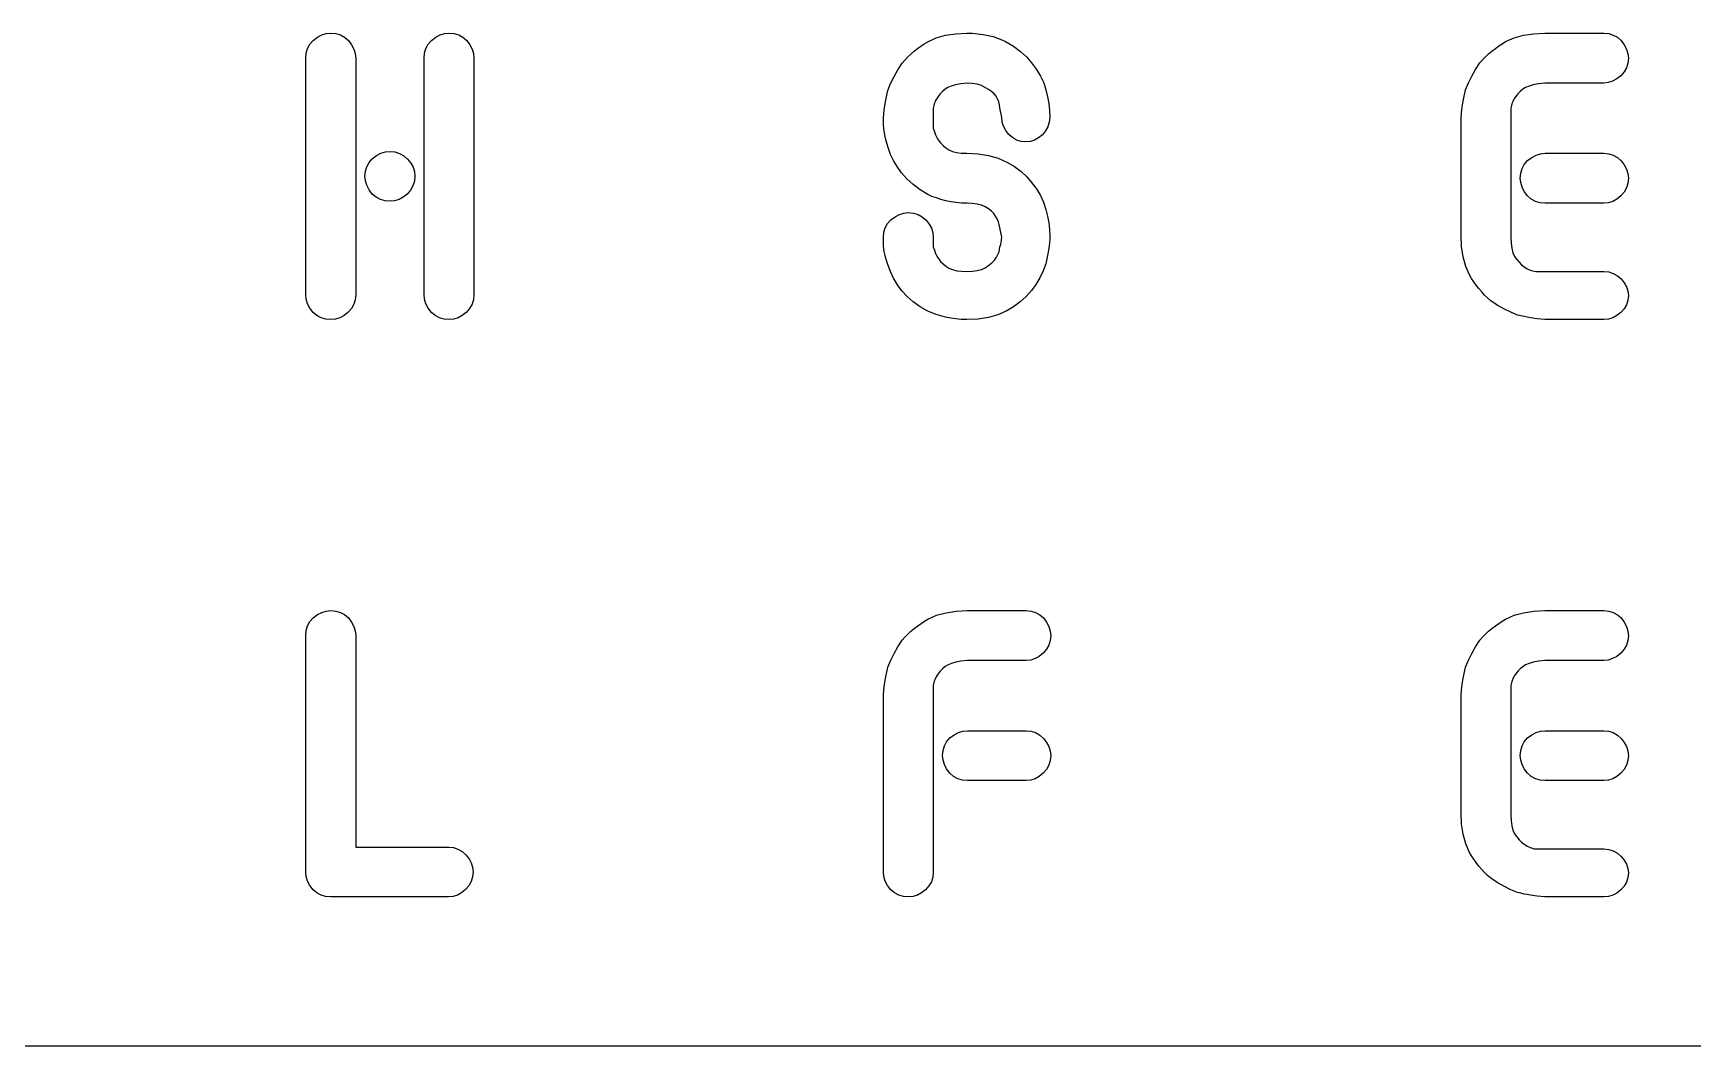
# Model space of a CAD drawing. Header units: metres. Extents: x 0 to 220, y 0 to 220.
# Drawn here: x 57.5 to 114.9, y 0 to 35.1 of the extents above; entities that cross this region are included whole.
import ezdxf

# ---------------------------------------------------------------- set-up
doc = ezdxf.new("R2010")
doc.units = ezdxf.units.M

msp = doc.modelspace()

# ---------------------------------------------------------------- linework, layer by layer
for p, q in [((67.4559, 35.0137), (67.6121, 35.0606)), ((67.6121, 35.0606), (67.7719, 35.0762)), ((67.7719, 35.0762), (67.9413, 35.0606)), ((67.9413, 35.0606), (68.0984, 35.0137)), ((71.5519, 35.0137), (71.7081, 35.0606)), ((71.7081, 35.0606), (71.8679, 35.0762)), ((71.8679, 35.0762), (72.0372, 35.0606)), ((72.0372, 35.0606), (72.1944, 35.0137)), ((89.0559, 35.0025), (89.4081, 35.0578)), ((89.4081, 35.0578), (89.7879, 35.0762)), ((89.7879, 35.0762), (89.9845, 35.0714)), ((89.9845, 35.0714), (90.1741, 35.057)), ((90.1741, 35.057), (90.3569, 35.0329)), ((109.068, 35.0032), (109.422, 35.058)), ((109.422, 35.058), (109.804, 35.0762)), ((109.804, 35.0762), (111.846, 35.0762)), ((111.846, 35.0762), (112.013, 35.0604)), ((112.013, 35.0604), (112.169, 35.013)), ((66.9167, 34.3873), (66.9641, 34.5475)), ((66.9641, 34.5475), (67.0432, 34.6938)), ((67.0432, 34.6938), (67.1539, 34.8262)), ((67.1539, 34.8262), (67.3031, 34.9356)), ((67.3031, 34.9356), (67.4559, 35.0137)), ((68.0984, 35.0137), (68.2433, 34.9356)), ((68.2433, 34.9356), (68.3759, 34.8262)), ((68.3759, 34.8262), (68.4866, 34.6781)), ((68.4866, 34.6781), (68.5656, 34.5265)), ((68.5656, 34.5265), (68.6131, 34.3716)), ((71.0127, 34.3873), (71.0601, 34.5475)), ((71.0601, 34.5475), (71.1392, 34.6938)), ((71.1392, 34.6938), (71.2499, 34.8262)), ((71.2499, 34.8262), (71.3991, 34.9356)), ((71.3991, 34.9356), (71.5519, 35.0137)), ((72.1944, 35.0137), (72.3392, 34.9356)), ((72.3392, 34.9356), (72.4719, 34.8262)), ((72.4719, 34.8262), (72.5826, 34.6781)), ((72.5826, 34.6781), (72.6616, 34.5265)), ((72.6616, 34.5265), (72.7091, 34.3716)), ((87.9639, 34.4502), (88.0814, 34.5422)), ((88.0814, 34.5422), (88.1989, 34.628)), ((88.1989, 34.628), (88.3164, 34.7077)), ((88.3164, 34.7077), (88.4339, 34.7812)), ((88.4339, 34.7812), (88.7311, 34.9103)), ((88.7311, 34.9103), (89.0559, 35.0025)), ((90.3569, 35.0329), (90.5329, 34.9992)), ((90.5329, 34.9992), (90.6998, 34.9572)), ((90.6998, 34.9572), (90.8546, 34.9072)), ((90.8546, 34.9072), (90.9973, 34.8492)), ((90.9973, 34.8492), (91.1279, 34.7832)), ((91.1279, 34.7832), (91.4068, 34.6219)), ((91.4068, 34.6219), (91.6494, 34.445)), ((107.97, 34.4572), (108.088, 34.5482)), ((108.088, 34.5482), (108.207, 34.633)), ((108.207, 34.633), (108.325, 34.7117)), ((108.325, 34.7117), (108.443, 34.7842)), ((108.443, 34.7842), (108.741, 34.912)), ((108.741, 34.912), (109.068, 35.0032)), ((112.169, 35.013), (112.312, 34.9339)), ((112.312, 34.9339), (112.443, 34.8232)), ((112.443, 34.8232), (112.552, 34.674)), ((112.552, 34.674), (112.63, 34.5212)), ((112.63, 34.5212), (112.677, 34.365)), ((66.9009, 34.2132), (66.9167, 34.3873)), ((66.9009, 26.0193), (66.9009, 34.2132)), ((68.6131, 34.3716), (68.6289, 34.2132)), ((68.6289, 34.2132), (68.6289, 26.0193)), ((70.9969, 34.2132), (71.0127, 34.3873)), ((70.9969, 26.0193), (70.9969, 34.2132)), ((72.7091, 34.3716), (72.7249, 34.2132)), ((72.7249, 34.2132), (72.7249, 26.0193)), ((87.3999, 33.8087), (87.5499, 34.0362)), ((87.5499, 34.0362), (87.6433, 34.1465)), ((87.6433, 34.1465), (87.7434, 34.2522)), ((87.7434, 34.2522), (87.8503, 34.3535)), ((87.8503, 34.3535), (87.9639, 34.4502)), ((91.6494, 34.445), (91.8557, 34.2524)), ((91.8557, 34.2524), (92.0259, 34.0442)), ((92.0259, 34.0442), (92.1973, 33.8186)), ((107.403, 33.8211), (107.554, 34.0462)), ((107.554, 34.0462), (107.647, 34.1555)), ((107.647, 34.1555), (107.748, 34.2605)), ((107.748, 34.2605), (107.855, 34.3611)), ((107.855, 34.3611), (107.97, 34.4572)), ((112.676, 34.0359), (112.627, 33.8787)), ((112.693, 34.2052), (112.676, 34.0359)), ((112.677, 34.365), (112.693, 34.2052)), ((87.0529, 33.0952), (87.1514, 33.3382)), ((87.1514, 33.3382), (87.2671, 33.576)), ((87.2671, 33.576), (87.3999, 33.8087)), ((89.7949, 33.3482), (89.5819, 33.3228)), ((89.9798, 33.3387), (89.7949, 33.3482)), ((90.1454, 33.31), (89.9798, 33.3387)), ((92.1973, 33.8186), (92.3384, 33.5885)), ((92.3384, 33.5885), (92.4492, 33.354)), ((92.4492, 33.354), (92.5299, 33.1152)), ((107.054, 33.1142), (107.153, 33.3551)), ((107.153, 33.3551), (107.269, 33.5907)), ((107.269, 33.5907), (107.403, 33.8211)), ((109.798, 33.3482), (109.584, 33.3228)), ((111.844, 33.3482), (109.798, 33.3482)), ((112, 33.3641), (111.844, 33.3482)), ((112.15, 33.4115), (112, 33.3641)), ((112.292, 33.4906), (112.15, 33.4115)), ((112.428, 33.6012), (112.292, 33.4906)), ((112.544, 33.7339), (112.428, 33.6012)), ((112.627, 33.8787), (112.544, 33.7339)), ((86.9629, 32.6452), (86.9816, 32.7577)), ((86.9816, 32.7577), (87.0029, 32.8702)), ((87.0029, 32.8702), (87.0266, 32.9827)), ((87.0266, 32.9827), (87.0529, 33.0952)), ((88.7241, 32.7755), (88.6974, 32.7236)), ((88.7569, 32.8291), (88.7241, 32.7755)), ((88.7959, 32.8842), (88.7569, 32.8291)), ((88.8688, 32.9774), (88.7959, 32.8842)), ((88.9496, 33.06), (88.8688, 32.9774)), ((89.0383, 33.1319), (88.9496, 33.06)), ((89.1349, 33.1932), (89.0383, 33.1319)), ((89.2519, 33.2453), (89.1349, 33.1932)), ((89.4009, 33.2885), (89.2519, 33.2453)), ((89.5819, 33.3228), (89.4009, 33.2885)), ((90.2917, 33.2622), (90.1454, 33.31)), ((90.5417, 33.1297), (90.2917, 33.2622)), ((90.6464, 33.057), (90.5417, 33.1297)), ((90.7327, 32.9772), (90.6464, 33.057)), ((90.8009, 32.8902), (90.7327, 32.9772)), ((90.8534, 32.7976), (90.8009, 32.8902)), ((90.8929, 32.6997), (90.8534, 32.7976)), ((92.5299, 33.1152), (92.5872, 32.8752)), ((92.5872, 32.8752), (92.6281, 32.636)), ((106.963, 32.6692), (106.982, 32.7807)), ((106.982, 32.7807), (107.003, 32.892)), ((107.003, 32.892), (107.027, 33.0032)), ((107.027, 33.0032), (107.054, 33.1142)), ((108.725, 32.776), (108.698, 32.7242)), ((108.757, 32.8297), (108.725, 32.776)), ((108.796, 32.8852), (108.757, 32.8297)), ((108.869, 32.978), (108.796, 32.8852)), ((108.951, 33.0602), (108.869, 32.978)), ((109.04, 33.132), (108.951, 33.0602)), ((109.137, 33.1932), (109.04, 33.132)), ((109.254, 33.2453), (109.137, 33.1932)), ((109.403, 33.2885), (109.254, 33.2453)), ((109.584, 33.3228), (109.403, 33.2885)), ((86.9009, 32.1392), (86.9304, 32.4062)), ((86.9304, 32.4062), (86.9629, 32.6452)), ((88.6371, 32.5262), (88.6289, 32.4772)), ((88.6289, 32.4772), (88.6289, 31.7882)), ((88.6479, 32.5752), (88.6371, 32.5262)), ((88.6611, 32.6242), (88.6479, 32.5752)), ((88.6769, 32.6732), (88.6611, 32.6242)), ((88.6974, 32.7236), (88.6769, 32.6732)), ((90.9194, 32.5966), (90.8929, 32.6997)), ((90.9329, 32.4882), (90.9194, 32.5966)), ((90.9969, 32.1552), (90.9329, 32.4882)), ((92.6281, 32.636), (92.6527, 32.3977)), ((92.6527, 32.3977), (92.6609, 32.1602)), ((106.901, 32.1682), (106.93, 32.4325)), ((106.93, 32.4325), (106.963, 32.6692)), ((108.637, 32.5272), (108.629, 32.4782)), ((108.629, 32.4782), (108.629, 27.9993)), ((108.648, 32.5762), (108.637, 32.5272)), ((108.662, 32.6252), (108.648, 32.5762)), ((108.678, 32.6742), (108.662, 32.6252)), ((108.698, 32.7242), (108.678, 32.6742)), ((86.9026, 32.0158), (86.9009, 32.1392)), ((86.9076, 31.8985), (86.9026, 32.0158)), ((86.9161, 31.7873), (86.9076, 31.8985)), ((86.9279, 31.6822), (86.9161, 31.7873)), ((86.9475, 31.5684), (86.9279, 31.6822)), ((88.6289, 31.7882), (88.6651, 31.6626)), ((88.6651, 31.6626), (88.7049, 31.5527)), ((91.0121, 31.9992), (90.9969, 32.1552)), ((91.0576, 31.85), (91.0121, 31.9992)), ((91.1336, 31.7077), (91.0576, 31.85)), ((91.2399, 31.5722), (91.1336, 31.7077)), ((92.5163, 31.6919), (92.4039, 31.5602)), ((92.5966, 31.8357), (92.5163, 31.6919)), ((92.6448, 31.9919), (92.5966, 31.8357)), ((92.6609, 32.1602), (92.6448, 31.9919)), ((106.901, 28.0643), (106.901, 32.1682)), ((86.9784, 31.4297), (86.9475, 31.5684)), ((87.0205, 31.2664), (86.9784, 31.4297)), ((87.0739, 31.0782), (87.0205, 31.2664)), ((87.1467, 30.876), (87.0739, 31.0782)), ((88.7049, 31.5527), (88.7481, 31.4586)), ((88.7481, 31.4586), (88.7949, 31.3802)), ((88.7949, 31.3802), (88.8751, 31.2743)), ((88.8751, 31.2743), (88.9639, 31.1815)), ((88.9639, 31.1815), (89.0611, 31.1018)), ((89.0611, 31.1018), (89.1669, 31.0352)), ((89.1669, 31.0352), (89.2886, 30.9832)), ((91.3686, 31.4572), (91.2399, 31.5722)), ((91.5109, 31.375), (91.3686, 31.4572)), ((91.6666, 31.3257), (91.5109, 31.375)), ((91.8359, 31.3092), (91.6666, 31.3257)), ((91.988, 31.3249), (91.8359, 31.3092)), ((92.1334, 31.372), (91.988, 31.3249)), ((92.272, 31.4504), (92.1334, 31.372)), ((92.4039, 31.5602), (92.272, 31.4504)), ((69.0121, 30.4497), (69.0912, 30.5946)), ((69.0912, 30.5946), (69.2019, 30.7272)), ((69.2019, 30.7272), (69.3511, 30.8379)), ((69.3511, 30.8379), (69.5039, 30.917)), ((69.5039, 30.917), (69.6601, 30.9644)), ((69.6601, 30.9644), (69.8199, 30.9802)), ((69.8199, 30.9802), (69.9893, 30.9636)), ((69.9893, 30.9636), (70.1464, 30.9135)), ((70.1464, 30.9135), (70.2912, 30.83)), ((70.2912, 30.83), (70.4239, 30.7132)), ((70.4239, 30.7132), (70.5346, 30.5762)), ((70.5346, 30.5762), (70.6136, 30.4322)), ((87.2471, 30.6692), (87.1467, 30.876)), ((87.3752, 30.458), (87.2471, 30.6692)), ((87.5309, 30.2422), (87.3752, 30.458)), ((89.2886, 30.9832), (89.4329, 30.946)), ((89.4329, 30.946), (89.5996, 30.9237)), ((89.5996, 30.9237), (89.7889, 30.9162)), ((89.7889, 30.9162), (90.1808, 30.8972)), ((90.1808, 30.8972), (90.5416, 30.8402)), ((90.5416, 30.8402), (90.8713, 30.7452)), ((90.8713, 30.7452), (91.1699, 30.6122)), ((91.1699, 30.6122), (91.4356, 30.4542)), ((109.011, 30.3857), (109.09, 30.5306)), ((109.09, 30.5306), (109.199, 30.6632)), ((109.199, 30.6632), (109.346, 30.7739)), ((109.346, 30.7739), (109.497, 30.853)), ((109.497, 30.853), (109.651, 30.9004)), ((109.651, 30.9004), (109.809, 30.9162)), ((109.809, 30.9162), (111.847, 30.9162)), ((111.847, 30.9162), (112.014, 30.8996)), ((112.014, 30.8996), (112.169, 30.8495)), ((112.169, 30.8495), (112.312, 30.7661)), ((112.312, 30.7661), (112.443, 30.6492)), ((112.443, 30.6492), (112.552, 30.5122)), ((112.552, 30.5122), (112.63, 30.3682)), ((68.9489, 30.1232), (68.9647, 30.2926)), ((68.9647, 29.9635), (68.9489, 30.1232)), ((68.9647, 30.2926), (69.0121, 30.4497)), ((69.0121, 29.8073), (68.9647, 29.9635)), ((70.6602, 29.9478), (70.6101, 29.7863)), ((70.6136, 30.4322), (70.6611, 30.2812)), ((70.6769, 30.1232), (70.6602, 29.9478)), ((70.6611, 30.2812), (70.6769, 30.1232)), ((87.7151, 30.0313), (87.5309, 30.2422)), ((87.9279, 29.8345), (87.7151, 30.0313)), ((91.4356, 30.4542), (91.6669, 30.2842)), ((91.6669, 30.2842), (91.8636, 30.1022)), ((91.8636, 30.1022), (92.0259, 29.9083)), ((92.0259, 29.9083), (92.1968, 29.6886)), ((108.949, 30.0592), (108.965, 30.2286)), ((108.965, 29.8995), (108.949, 30.0592)), ((108.965, 30.2286), (109.011, 30.3857)), ((109.011, 29.7433), (108.965, 29.8995)), ((112.676, 29.8838), (112.627, 29.7223)), ((112.63, 30.3682), (112.677, 30.2172)), ((112.693, 30.0592), (112.676, 29.8838)), ((112.677, 30.2172), (112.693, 30.0592)), ((69.0912, 29.6545), (69.0121, 29.8073)), ((69.2019, 29.5053), (69.0912, 29.6545)), ((69.3354, 29.3946), (69.2019, 29.5053)), ((69.4829, 29.3155), (69.3354, 29.3946)), ((69.6444, 29.2681), (69.4829, 29.3155)), ((70.1289, 29.3155), (69.9779, 29.2681)), ((70.2729, 29.3946), (70.1289, 29.3155)), ((70.4099, 29.5053), (70.2729, 29.3946)), ((70.5267, 29.6388), (70.4099, 29.5053)), ((70.6101, 29.7863), (70.5267, 29.6388)), ((88.1691, 29.6518), (87.9279, 29.8345)), ((88.4389, 29.4833), (88.1691, 29.6518)), ((88.5817, 29.4228), (88.4389, 29.4833)), ((88.7331, 29.3675), (88.5817, 29.4228)), ((88.8932, 29.3173), (88.7331, 29.3675)), ((89.0619, 29.2723), (88.8932, 29.3173)), ((92.1968, 29.6886), (92.3366, 29.4588)), ((92.3366, 29.4588), (92.4453, 29.2186)), ((109.09, 29.5905), (109.011, 29.7433)), ((109.199, 29.4413), (109.09, 29.5905)), ((109.33, 29.3306), (109.199, 29.4413)), ((109.476, 29.2515), (109.33, 29.3306)), ((112.294, 29.3306), (112.152, 29.2515)), ((112.429, 29.4413), (112.294, 29.3306)), ((112.544, 29.5748), (112.429, 29.4413)), ((112.627, 29.7223), (112.544, 29.5748)), ((69.8199, 29.2523), (69.6444, 29.2681)), ((69.9779, 29.2681), (69.8199, 29.2523)), ((87.3031, 28.7196), (87.4559, 28.7978)), ((87.4559, 28.7978), (87.6121, 28.8446)), ((87.6121, 28.8446), (87.7719, 28.8603)), ((87.7719, 28.8603), (87.9413, 28.8438)), ((87.9413, 28.8438), (88.0984, 28.7943)), ((88.0984, 28.7943), (88.2433, 28.7118)), ((89.2379, 29.2355), (89.0619, 29.2723)), ((89.4191, 29.2093), (89.2379, 29.2355)), ((89.6055, 29.1935), (89.4191, 29.2093)), ((89.7969, 29.1883), (89.6055, 29.1935)), ((89.9818, 29.18), (89.7969, 29.1883)), ((90.1484, 29.1553), (89.9818, 29.18)), ((90.2968, 29.114), (90.1484, 29.1553)), ((90.4269, 29.0563), (90.2968, 29.114)), ((90.5405, 28.9873), (90.4269, 29.0563)), ((90.6384, 28.9113), (90.5405, 28.9873)), ((90.7205, 28.8283), (90.6384, 28.9113)), ((90.7869, 28.7383), (90.7205, 28.8283)), ((90.8402, 28.6435), (90.7869, 28.7383)), ((92.4453, 29.2186), (92.5229, 28.9683)), ((92.5229, 28.9683), (92.5833, 28.7346)), ((92.5833, 28.7346), (92.6264, 28.5025)), ((109.635, 29.2041), (109.476, 29.2515)), ((109.809, 29.1883), (109.635, 29.2041)), ((111.847, 29.1883), (109.809, 29.1883)), ((112.003, 29.2041), (111.847, 29.1883)), ((112.152, 29.2515), (112.003, 29.2041)), ((86.9009, 28.0133), (86.9167, 28.1807)), ((86.9167, 28.1807), (86.9641, 28.336)), ((86.9641, 28.336), (87.0432, 28.4792)), ((87.0432, 28.4792), (87.1539, 28.6103)), ((87.1539, 28.6103), (87.3031, 28.7196)), ((88.2433, 28.7118), (88.3759, 28.5963)), ((88.3759, 28.5963), (88.4866, 28.4608)), ((88.4866, 28.4608), (88.5656, 28.3185)), ((88.5656, 28.3185), (88.6131, 28.1693)), ((88.6131, 28.1693), (88.6289, 28.0133)), ((90.8824, 28.5463), (90.8402, 28.6435)), ((90.9133, 28.4465), (90.8824, 28.5463)), ((90.9969, 28.0113), (90.9133, 28.4465)), ((92.6264, 28.5025), (92.6523, 28.2721)), ((92.6523, 28.2721), (92.6609, 28.0433)), ((86.9026, 27.8512), (86.9009, 28.0133)), ((86.9076, 27.713), (86.9026, 27.8512)), ((86.9161, 27.5987), (86.9076, 27.713)), ((86.9279, 27.5083), (86.9161, 27.5987)), ((88.6289, 28.0133), (88.6289, 27.6793)), ((88.6289, 27.6793), (88.6652, 27.5555)), ((90.9034, 27.4975), (90.9255, 27.5888)), ((90.9255, 27.5888), (90.9329, 27.6793)), ((90.9329, 27.6793), (90.9609, 27.7518)), ((90.9609, 27.7518), (90.9809, 27.8313)), ((90.9809, 27.8313), (90.9929, 27.9178)), ((90.9929, 27.9178), (90.9969, 28.0113)), ((92.6373, 27.6973), (92.6189, 27.5663)), ((92.6504, 27.8205), (92.6373, 27.6973)), ((92.6582, 27.9358), (92.6504, 27.8205)), ((92.6609, 28.0433), (92.6582, 27.9358)), ((106.919, 27.6816), (106.901, 28.0643)), ((106.974, 27.3268), (106.919, 27.6816)), ((108.629, 27.9993), (108.637, 27.8001)), ((108.637, 27.8001), (108.66, 27.6238)), ((108.66, 27.6238), (108.699, 27.4701)), ((86.9462, 27.4221), (86.9279, 27.5083)), ((86.9731, 27.3195), (86.9462, 27.4221)), ((87.0087, 27.2006), (86.9731, 27.3195)), ((87.0529, 27.0653), (87.0087, 27.2006)), ((87.1405, 26.8191), (87.0529, 27.0653)), ((88.6652, 27.5555), (88.7051, 27.4473)), ((88.7051, 27.4473), (88.7487, 27.3545)), ((88.7487, 27.3545), (88.7959, 27.2773)), ((88.7959, 27.2773), (88.8763, 27.1732)), ((88.8763, 27.1732), (88.9654, 27.082)), ((88.9654, 27.082), (89.0633, 27.0037)), ((90.4189, 26.9453), (90.5479, 27.0357)), ((90.5479, 27.0357), (90.6569, 27.127)), ((90.6569, 27.127), (90.7459, 27.2192)), ((90.7459, 27.2192), (90.8149, 27.3123)), ((90.8149, 27.3123), (90.8665, 27.4053)), ((90.8665, 27.4053), (90.9034, 27.4975)), ((92.5229, 27.0903), (92.4295, 26.8403)), ((92.5495, 27.1976), (92.5229, 27.0903)), ((92.5744, 27.3128), (92.5495, 27.1976)), ((92.5975, 27.4356), (92.5744, 27.3128)), ((92.6189, 27.5663), (92.5975, 27.4356)), ((107.065, 26.9996), (106.974, 27.3268)), ((108.699, 27.4701), (108.753, 27.3393)), ((108.753, 27.3393), (108.831, 27.2333)), ((108.831, 27.2333), (108.912, 27.1395)), ((108.912, 27.1395), (108.997, 27.0578)), ((108.997, 27.0578), (109.085, 26.9883)), ((87.2514, 26.5848), (87.1405, 26.8191)), ((87.3855, 26.3621), (87.2514, 26.5848)), ((89.0633, 27.0037), (89.1699, 26.9383)), ((89.1699, 26.9383), (89.2922, 26.8866)), ((89.2922, 26.8866), (89.4371, 26.8498)), ((89.4371, 26.8498), (89.6047, 26.8276)), ((89.6047, 26.8276), (89.7949, 26.8203)), ((89.7949, 26.8203), (89.9798, 26.8281)), ((89.9798, 26.8281), (90.1454, 26.8515)), ((90.1454, 26.8515), (90.2917, 26.8906)), ((90.2917, 26.8906), (90.4189, 26.9453)), ((92.3154, 26.6015), (92.1805, 26.3738)), ((92.4295, 26.8403), (92.3154, 26.6015)), ((107.193, 26.7003), (107.065, 26.9996)), ((107.265, 26.5822), (107.193, 26.7003)), ((107.344, 26.464), (107.265, 26.5822)), ((107.428, 26.3457), (107.344, 26.464)), ((109.085, 26.9883), (109.139, 26.9493)), ((109.139, 26.9493), (109.192, 26.9165)), ((109.192, 26.9165), (109.243, 26.8898)), ((109.243, 26.8898), (109.292, 26.8693)), ((109.292, 26.8693), (109.34, 26.8531)), ((109.34, 26.8531), (109.389, 26.8395)), ((109.389, 26.8395), (109.437, 26.8286)), ((109.437, 26.8286), (109.486, 26.8203)), ((109.486, 26.8203), (111.85, 26.8203)), ((111.85, 26.8203), (112.016, 26.8042)), ((112.016, 26.8042), (112.171, 26.756)), ((112.171, 26.756), (112.313, 26.6757)), ((112.313, 26.6757), (112.444, 26.5633)), ((112.444, 26.5633), (112.553, 26.4314)), ((66.9167, 25.8609), (66.9009, 26.0193)), ((66.9641, 25.706), (66.9167, 25.8609)), ((68.6289, 26.0193), (68.6122, 25.8452)), ((71.0127, 25.8609), (70.9969, 26.0193)), ((71.0601, 25.706), (71.0127, 25.8609)), ((72.7249, 26.0193), (72.7082, 25.8452)), ((87.5429, 26.1513), (87.3855, 26.3621)), ((87.7257, 25.9536), (87.5429, 26.1513)), ((87.9351, 25.7695), (87.7257, 25.9536)), ((91.8459, 25.9549), (91.6401, 25.769)), ((92.0249, 26.1573), (91.8459, 25.9549)), ((92.1805, 26.3738), (92.0249, 26.1573)), ((107.519, 26.2273), (107.428, 26.3457)), ((107.615, 26.1127), (107.519, 26.2273)), ((107.715, 26.005), (107.615, 26.1127)), ((107.82, 25.9042), (107.715, 26.005)), ((107.929, 25.8103), (107.82, 25.9042)), ((112.553, 26.4314), (112.631, 26.2928)), ((112.631, 26.2928), (112.677, 26.1474)), ((112.693, 25.9953), (112.676, 25.826)), ((112.677, 26.1474), (112.693, 25.9953)), ((67.0432, 25.5544), (66.9641, 25.706)), ((67.1539, 25.4062), (67.0432, 25.5544)), ((67.2874, 25.2969), (67.1539, 25.4062)), ((67.4349, 25.2188), (67.2874, 25.2969)), ((68.2249, 25.2969), (68.0809, 25.2188)), ((68.3619, 25.4062), (68.2249, 25.2969)), ((68.4787, 25.5387), (68.3619, 25.4062)), ((68.5621, 25.685), (68.4787, 25.5387)), ((68.6122, 25.8452), (68.5621, 25.685)), ((71.1392, 25.5544), (71.0601, 25.706)), ((71.2499, 25.4062), (71.1392, 25.5544)), ((71.3834, 25.2969), (71.2499, 25.4062)), ((71.5309, 25.2188), (71.3834, 25.2969)), ((72.3209, 25.2969), (72.1769, 25.2188)), ((72.4579, 25.4062), (72.3209, 25.2969)), ((72.5747, 25.5387), (72.4579, 25.4062)), ((72.6581, 25.685), (72.5747, 25.5387)), ((72.7082, 25.8452), (72.6581, 25.685)), ((88.1712, 25.5991), (87.9351, 25.7695)), ((88.4339, 25.4423), (88.1712, 25.5991)), ((88.5762, 25.3838), (88.4339, 25.4423)), ((88.7271, 25.3303), (88.5762, 25.3838)), ((88.8867, 25.2818), (88.7271, 25.3303)), ((90.8585, 25.3194), (90.5354, 25.2288)), ((91.1479, 25.4463), (90.8585, 25.3194)), ((91.4074, 25.5994), (91.1479, 25.4463)), ((91.6401, 25.769), (91.4074, 25.5994)), ((108.154, 25.659), (107.929, 25.8103)), ((108.383, 25.525), (108.154, 25.659)), ((108.619, 25.4084), (108.383, 25.525)), ((108.859, 25.3093), (108.619, 25.4084)), ((108.97, 25.2826), (108.859, 25.3093)), ((112.293, 25.2929), (112.151, 25.217)), ((112.429, 25.3993), (112.293, 25.2929)), ((112.544, 25.528), (112.429, 25.3993)), ((112.627, 25.6703), (112.544, 25.528)), ((112.676, 25.826), (112.627, 25.6703)), ((67.5964, 25.1719), (67.4349, 25.2188)), ((67.7719, 25.1562), (67.5964, 25.1719)), ((67.9299, 25.1719), (67.7719, 25.1562)), ((68.0809, 25.2188), (67.9299, 25.1719)), ((71.6924, 25.1719), (71.5309, 25.2188)), ((71.8679, 25.1562), (71.6924, 25.1719)), ((72.0259, 25.1719), (71.8679, 25.1562)), ((72.1769, 25.2188), (72.0259, 25.1719)), ((89.0549, 25.2383), (88.8867, 25.2818)), ((89.2305, 25.2024), (89.0549, 25.2383)), ((89.4111, 25.1768), (89.2305, 25.2024)), ((89.597, 25.1614), (89.4111, 25.1768)), ((89.7879, 25.1562), (89.597, 25.1614)), ((90.1785, 25.1744), (89.7879, 25.1562)), ((90.5354, 25.2288), (90.1785, 25.1744)), ((109.082, 25.2585), (108.97, 25.2826)), ((109.193, 25.2371), (109.082, 25.2585)), ((109.304, 25.2183), (109.193, 25.2371)), ((109.54, 25.1858), (109.304, 25.2183)), ((109.804, 25.1562), (109.54, 25.1858)), ((111.846, 25.1562), (109.804, 25.1562)), ((112.002, 25.1714), (111.846, 25.1562)), ((112.151, 25.217), (112.002, 25.1714)), ((67.3031, 14.9356), (67.4559, 15.0137)), ((67.4559, 15.0137), (67.6121, 15.0606)), ((67.6121, 15.0606), (67.7719, 15.0762)), ((67.7719, 15.0762), (67.9413, 15.0606)), ((67.9413, 15.0606), (68.0984, 15.0137)), ((68.0984, 15.0137), (68.2433, 14.9356)), ((88.7413, 14.912), (89.0676, 15.0032)), ((89.0676, 15.0032), (89.4218, 15.058)), ((89.4218, 15.058), (89.8039, 15.0762)), ((89.8039, 15.0762), (91.8459, 15.0762)), ((91.8459, 15.0762), (92.0133, 15.0604)), ((92.0133, 15.0604), (92.1686, 15.013)), ((92.1686, 15.013), (92.3118, 14.9339)), ((108.741, 14.912), (109.068, 15.0032)), ((109.068, 15.0032), (109.422, 15.058)), ((109.422, 15.058), (109.804, 15.0762)), ((109.804, 15.0762), (111.846, 15.0762)), ((111.846, 15.0762), (112.013, 15.0604)), ((112.013, 15.0604), (112.169, 15.013)), ((112.169, 15.013), (112.312, 14.9339)), ((66.9009, 14.2132), (66.9167, 14.3873)), ((66.9167, 14.3873), (66.9641, 14.5475)), ((66.9641, 14.5475), (67.0432, 14.6938)), ((67.0432, 14.6938), (67.1539, 14.8262)), ((67.1539, 14.8262), (67.3031, 14.9356)), ((68.2433, 14.9356), (68.3759, 14.8262)), ((68.3759, 14.8262), (68.4866, 14.6786)), ((68.4866, 14.6786), (68.5656, 14.5275)), ((68.5656, 14.5275), (68.6131, 14.3731)), ((68.6131, 14.3731), (68.6289, 14.2152)), ((87.8554, 14.3611), (87.9699, 14.4572)), ((87.9699, 14.4572), (88.0883, 14.5482)), ((88.0883, 14.5482), (88.2066, 14.633)), ((88.2066, 14.633), (88.3248, 14.7117)), ((88.3248, 14.7117), (88.4429, 14.7842)), ((88.4429, 14.7842), (88.7413, 14.912)), ((92.3118, 14.9339), (92.4429, 14.8232)), ((92.4429, 14.8232), (92.5522, 14.674)), ((92.5522, 14.674), (92.6304, 14.5212)), ((92.6304, 14.5212), (92.6772, 14.365)), ((107.855, 14.3611), (107.97, 14.4572)), ((107.97, 14.4572), (108.088, 14.5482)), ((108.088, 14.5482), (108.207, 14.633)), ((108.207, 14.633), (108.325, 14.7117)), ((108.325, 14.7117), (108.443, 14.7842)), ((108.443, 14.7842), (108.741, 14.912)), ((112.312, 14.9339), (112.443, 14.8232)), ((112.443, 14.8232), (112.552, 14.674)), ((112.552, 14.674), (112.63, 14.5212)), ((112.63, 14.5212), (112.677, 14.365)), ((66.9009, 6.01926), (66.9009, 14.2132)), ((68.6289, 14.2152), (68.6289, 6.88426)), ((87.2689, 13.5907), (87.4026, 13.8211)), ((87.4026, 13.8211), (87.5539, 14.0462)), ((87.5539, 14.0462), (87.6474, 14.1555)), ((87.6474, 14.1555), (87.7479, 14.2605)), ((87.7479, 14.2605), (87.8554, 14.3611)), ((92.6266, 13.8787), (92.5438, 13.7339)), ((92.6763, 14.0359), (92.6266, 13.8787)), ((92.6929, 14.2052), (92.6763, 14.0359)), ((92.6772, 14.365), (92.6929, 14.2052)), ((107.269, 13.5907), (107.403, 13.8211)), ((107.403, 13.8211), (107.554, 14.0462)), ((107.554, 14.0462), (107.647, 14.1555)), ((107.647, 14.1555), (107.748, 14.2605)), ((107.748, 14.2605), (107.855, 14.3611)), ((112.627, 13.8787), (112.544, 13.7339)), ((112.676, 14.0359), (112.627, 13.8787)), ((112.693, 14.2052), (112.676, 14.0359)), ((112.677, 14.365), (112.693, 14.2052)), ((87.0539, 13.1142), (87.1526, 13.3551)), ((87.1526, 13.3551), (87.2689, 13.5907)), ((89.254, 13.2464), (89.1369, 13.1952)), ((89.4031, 13.289), (89.254, 13.2464)), ((89.5844, 13.3229), (89.4031, 13.289)), ((89.7979, 13.3482), (89.5844, 13.3229)), ((91.8439, 13.3482), (89.7979, 13.3482)), ((92.0004, 13.3641), (91.8439, 13.3482)), ((92.1499, 13.4115), (92.0004, 13.3641)), ((92.2924, 13.4906), (92.1499, 13.4115)), ((92.4279, 13.6012), (92.2924, 13.4906)), ((92.5438, 13.7339), (92.4279, 13.6012)), ((107.054, 13.1142), (107.153, 13.3551)), ((107.153, 13.3551), (107.269, 13.5907)), ((109.254, 13.2453), (109.137, 13.1932)), ((109.403, 13.2885), (109.254, 13.2453)), ((109.584, 13.3228), (109.403, 13.2885)), ((109.798, 13.3482), (109.584, 13.3228)), ((111.844, 13.3482), (109.798, 13.3482)), ((112, 13.3641), (111.844, 13.3482)), ((112.15, 13.4115), (112, 13.3641)), ((112.292, 13.4906), (112.15, 13.4115)), ((112.428, 13.6012), (112.292, 13.4906)), ((112.544, 13.7339), (112.428, 13.6012)), ((86.9304, 12.4325), (86.9629, 12.6692)), ((86.9629, 12.6692), (86.9817, 12.7807)), ((86.9817, 12.7807), (87.0031, 12.892)), ((87.0031, 12.892), (87.0272, 13.0032)), ((87.0272, 13.0032), (87.0539, 13.1142)), ((88.6779, 12.6812), (88.6617, 12.6327)), ((88.6984, 12.731), (88.6779, 12.6812)), ((88.7249, 12.7825), (88.6984, 12.731)), ((88.7574, 12.8356), (88.7249, 12.7825)), ((88.7959, 12.8902), (88.7574, 12.8356)), ((88.8693, 12.9821), (88.7959, 12.8902)), ((88.9506, 13.0635), (88.8693, 12.9821)), ((89.0398, 13.1346), (88.9506, 13.0635)), ((89.1369, 13.1952), (89.0398, 13.1346)), ((106.93, 12.4325), (106.963, 12.6692)), ((106.963, 12.6692), (106.982, 12.7807)), ((106.982, 12.7807), (107.003, 12.892)), ((107.003, 12.892), (107.027, 13.0032)), ((107.027, 13.0032), (107.054, 13.1142)), ((108.678, 12.6742), (108.662, 12.6252)), ((108.698, 12.7242), (108.678, 12.6742)), ((108.725, 12.776), (108.698, 12.7242)), ((108.757, 12.8297), (108.725, 12.776)), ((108.796, 12.8852), (108.757, 12.8297)), ((108.869, 12.978), (108.796, 12.8852)), ((108.951, 13.0602), (108.869, 12.978)), ((109.04, 13.132), (108.951, 13.0602)), ((109.137, 13.1932), (109.04, 13.132)), ((86.9009, 12.1682), (86.9304, 12.4325)), ((86.9009, 6.01926), (86.9009, 12.1682)), ((88.6372, 12.5357), (88.6289, 12.4872)), ((88.6289, 12.4872), (88.6289, 6.01726)), ((88.6481, 12.5842), (88.6372, 12.5357)), ((88.6617, 12.6327), (88.6481, 12.5842)), ((106.901, 12.1682), (106.93, 12.4325)), ((106.901, 8.06425), (106.901, 12.1682)), ((108.637, 12.5272), (108.629, 12.4782)), ((108.629, 12.4782), (108.629, 7.99925)), ((108.648, 12.5762), (108.637, 12.5272)), ((108.662, 12.6252), (108.648, 12.5762)), ((88.9645, 10.2286), (89.0114, 10.3857)), ((89.0114, 10.3857), (89.0895, 10.5306)), ((89.0895, 10.5306), (89.1989, 10.6632)), ((89.1989, 10.6632), (89.3461, 10.7739)), ((89.3461, 10.7739), (89.4969, 10.853)), ((89.4969, 10.853), (89.6511, 10.9004)), ((89.6511, 10.9004), (89.8089, 10.9162)), ((89.8089, 10.9162), (91.8469, 10.9162)), ((91.8469, 10.9162), (92.0143, 10.8996)), ((92.0143, 10.8996), (92.1694, 10.8495)), ((92.1694, 10.8495), (92.3122, 10.7661)), ((92.3122, 10.7661), (92.4429, 10.6492)), ((92.4429, 10.6492), (92.5522, 10.5122)), ((92.5522, 10.5122), (92.6304, 10.3682)), ((92.6304, 10.3682), (92.6772, 10.2172)), ((108.965, 10.2286), (109.011, 10.3857)), ((109.011, 10.3857), (109.09, 10.5306)), ((109.09, 10.5306), (109.199, 10.6632)), ((109.199, 10.6632), (109.346, 10.7739)), ((109.346, 10.7739), (109.497, 10.853)), ((109.497, 10.853), (109.651, 10.9004)), ((109.651, 10.9004), (109.809, 10.9162)), ((109.809, 10.9162), (111.847, 10.9162)), ((111.847, 10.9162), (112.014, 10.8996)), ((112.014, 10.8996), (112.169, 10.8495)), ((112.169, 10.8495), (112.312, 10.7661)), ((112.312, 10.7661), (112.443, 10.6492)), ((112.443, 10.6492), (112.552, 10.5122)), ((112.552, 10.5122), (112.63, 10.3682)), ((112.63, 10.3682), (112.677, 10.2172)), ((88.9489, 10.0592), (88.9645, 10.2286)), ((88.9645, 9.89951), (88.9489, 10.0592)), ((89.0114, 9.74326), (88.9645, 9.89951)), ((92.6764, 9.88376), (92.6269, 9.72226)), ((92.6929, 10.0592), (92.6764, 9.88376)), ((92.6772, 10.2172), (92.6929, 10.0592)), ((108.949, 10.0592), (108.965, 10.2286)), ((108.965, 9.89951), (108.949, 10.0592)), ((109.011, 9.74326), (108.965, 9.89951)), ((112.676, 9.88376), (112.627, 9.72226)), ((112.693, 10.0592), (112.676, 9.88376)), ((112.677, 10.2172), (112.693, 10.0592)), ((89.0895, 9.59052), (89.0114, 9.74326)), ((89.1989, 9.44125), (89.0895, 9.59052)), ((89.3304, 9.33057), (89.1989, 9.44125)), ((89.4759, 9.25151), (89.3304, 9.33057)), ((89.6354, 9.20407), (89.4759, 9.25151)), ((89.8089, 9.18826), (89.6354, 9.20407)), ((92.0029, 9.20407), (91.8469, 9.18826)), ((92.1519, 9.25151), (92.0029, 9.20407)), ((92.2939, 9.33057), (92.1519, 9.25151)), ((92.4289, 9.44125), (92.2939, 9.33057)), ((92.5444, 9.57475), (92.4289, 9.44125)), ((92.6269, 9.72226), (92.5444, 9.57475)), ((109.09, 9.59052), (109.011, 9.74326)), ((109.199, 9.44125), (109.09, 9.59052)), ((109.33, 9.33057), (109.199, 9.44125)), ((109.476, 9.25151), (109.33, 9.33057)), ((109.635, 9.20407), (109.476, 9.25151)), ((109.809, 9.18826), (109.635, 9.20407)), ((112.003, 9.20407), (111.847, 9.18826)), ((112.152, 9.25151), (112.003, 9.20407)), ((112.294, 9.33057), (112.152, 9.25151)), ((112.429, 9.44125), (112.294, 9.33057)), ((112.544, 9.57475), (112.429, 9.44125)), ((112.627, 9.72226), (112.544, 9.57475)), ((91.8469, 9.18826), (89.8089, 9.18826)), ((111.847, 9.18826), (109.809, 9.18826)), ((106.919, 7.68163), (106.901, 8.06425)), ((106.974, 7.32675), (106.919, 7.68163)), ((108.629, 7.99925), (108.637, 7.80013)), ((108.637, 7.80013), (108.66, 7.62376)), ((108.66, 7.62376), (108.699, 7.47014)), ((108.699, 7.47014), (108.753, 7.33926)), ((107.065, 6.99963), (106.974, 7.32675)), ((107.193, 6.70026), (107.065, 6.99963)), ((108.753, 7.33926), (108.831, 7.23332)), ((108.831, 7.23332), (108.912, 7.13951)), ((108.912, 7.13951), (108.997, 7.05782)), ((108.997, 7.05782), (109.085, 6.98825)), ((109.085, 6.98825), (109.139, 6.94933)), ((109.139, 6.94933), (109.192, 6.9165)), ((109.192, 6.9165), (109.243, 6.88982)), ((68.6289, 6.88426), (71.8499, 6.88426)), ((71.8499, 6.88426), (72.0164, 6.86757)), ((72.0164, 6.86757), (72.1709, 6.8175)), ((72.1709, 6.8175), (72.3134, 6.73407)), ((72.3134, 6.73407), (72.4439, 6.61726)), ((72.4439, 6.61726), (72.5528, 6.48026)), ((72.5528, 6.48026), (72.6306, 6.33626)), ((72.6306, 6.33626), (72.6773, 6.18526)), ((107.265, 6.5822), (107.193, 6.70026)), ((107.344, 6.464), (107.265, 6.5822)), ((107.428, 6.34569), (107.344, 6.464)), ((107.519, 6.22726), (107.428, 6.34569)), ((109.243, 6.88982), (109.292, 6.86926)), ((109.292, 6.86926), (109.34, 6.85307)), ((109.34, 6.85307), (109.389, 6.83951)), ((109.389, 6.83951), (109.437, 6.82857)), ((109.437, 6.82857), (109.486, 6.82025)), ((109.486, 6.82025), (111.85, 6.82025)), ((111.85, 6.82025), (112.016, 6.8042)), ((112.016, 6.8042), (112.171, 6.75601)), ((112.171, 6.75601), (112.313, 6.67569)), ((112.313, 6.67569), (112.444, 6.56326)), ((112.444, 6.56326), (112.553, 6.43138)), ((112.553, 6.43138), (112.631, 6.29276)), ((66.9165, 5.86095), (66.9009, 6.01926)), ((66.9634, 5.70601), (66.9165, 5.86095)), ((72.6764, 5.85176), (72.6269, 5.69026)), ((72.6929, 6.02725), (72.6764, 5.85176)), ((72.6773, 6.18526), (72.6929, 6.02725)), ((86.9167, 5.86095), (86.9009, 6.01926)), ((86.9641, 5.70601), (86.9167, 5.86095)), ((88.6122, 5.84369), (88.5621, 5.68401)), ((88.6289, 6.01726), (88.6122, 5.84369)), ((107.615, 6.1127), (107.519, 6.22726)), ((107.715, 6.005), (107.615, 6.1127)), ((107.82, 5.90419), (107.715, 6.005)), ((107.929, 5.81026), (107.82, 5.90419)), ((108.154, 5.65895), (107.929, 5.81026)), ((112.676, 5.826), (112.627, 5.67026)), ((112.631, 6.29276), (112.677, 6.14738)), ((112.693, 5.99525), (112.676, 5.826)), ((112.677, 6.14738), (112.693, 5.99525)), ((67.0415, 5.55444), (66.9634, 5.70601)), ((67.1509, 5.40625), (67.0415, 5.55444)), ((67.2828, 5.29688), (67.1509, 5.40625)), ((67.4286, 5.21875), (67.2828, 5.29688)), ((67.5883, 5.17188), (67.4286, 5.21875)), ((67.7619, 5.15625), (67.5883, 5.17188)), ((72.0019, 5.17207), (71.8459, 5.15625)), ((72.1511, 5.21951), (72.0019, 5.17207)), ((72.2934, 5.29857), (72.1511, 5.21951)), ((72.4289, 5.40926), (72.2934, 5.29857)), ((72.5444, 5.54276), (72.4289, 5.40926)), ((72.6269, 5.69026), (72.5444, 5.54276)), ((87.0432, 5.55444), (86.9641, 5.70601)), ((87.1539, 5.40625), (87.0432, 5.55444)), ((87.2874, 5.29688), (87.1539, 5.40625)), ((87.4349, 5.21875), (87.2874, 5.29688)), ((87.5964, 5.17188), (87.4349, 5.21875)), ((87.7719, 5.15625), (87.5964, 5.17188)), ((87.9299, 5.17188), (87.7719, 5.15625)), ((88.0809, 5.21875), (87.9299, 5.17188)), ((88.2249, 5.29688), (88.0809, 5.21875)), ((88.3619, 5.40625), (88.2249, 5.29688)), ((88.4787, 5.53819), (88.3619, 5.40625)), ((88.5621, 5.68401), (88.4787, 5.53819)), ((108.383, 5.52501), (108.154, 5.65895)), ((108.619, 5.40845), (108.383, 5.52501)), ((108.859, 5.30927), (108.619, 5.40845)), ((108.97, 5.28258), (108.859, 5.30927)), ((109.082, 5.25851), (108.97, 5.28258)), ((109.193, 5.23708), (109.082, 5.25851)), ((109.304, 5.21826), (109.193, 5.23708)), ((109.54, 5.18576), (109.304, 5.21826)), ((109.804, 5.15625), (109.54, 5.18576)), ((112.151, 5.21701), (112.002, 5.17145)), ((112.293, 5.29294), (112.151, 5.21701)), ((112.429, 5.39926), (112.293, 5.29294)), ((112.544, 5.52802), (112.429, 5.39926)), ((112.627, 5.67026), (112.544, 5.52802)), ((71.8459, 5.15625), (67.7619, 5.15625)), ((111.846, 5.15625), (109.804, 5.15625)), ((112.002, 5.17145), (111.846, 5.15625)), ((0, 0), (220, 0))]:
    msp.add_line(p, q)

doc.saveas('drawing.dxf')
